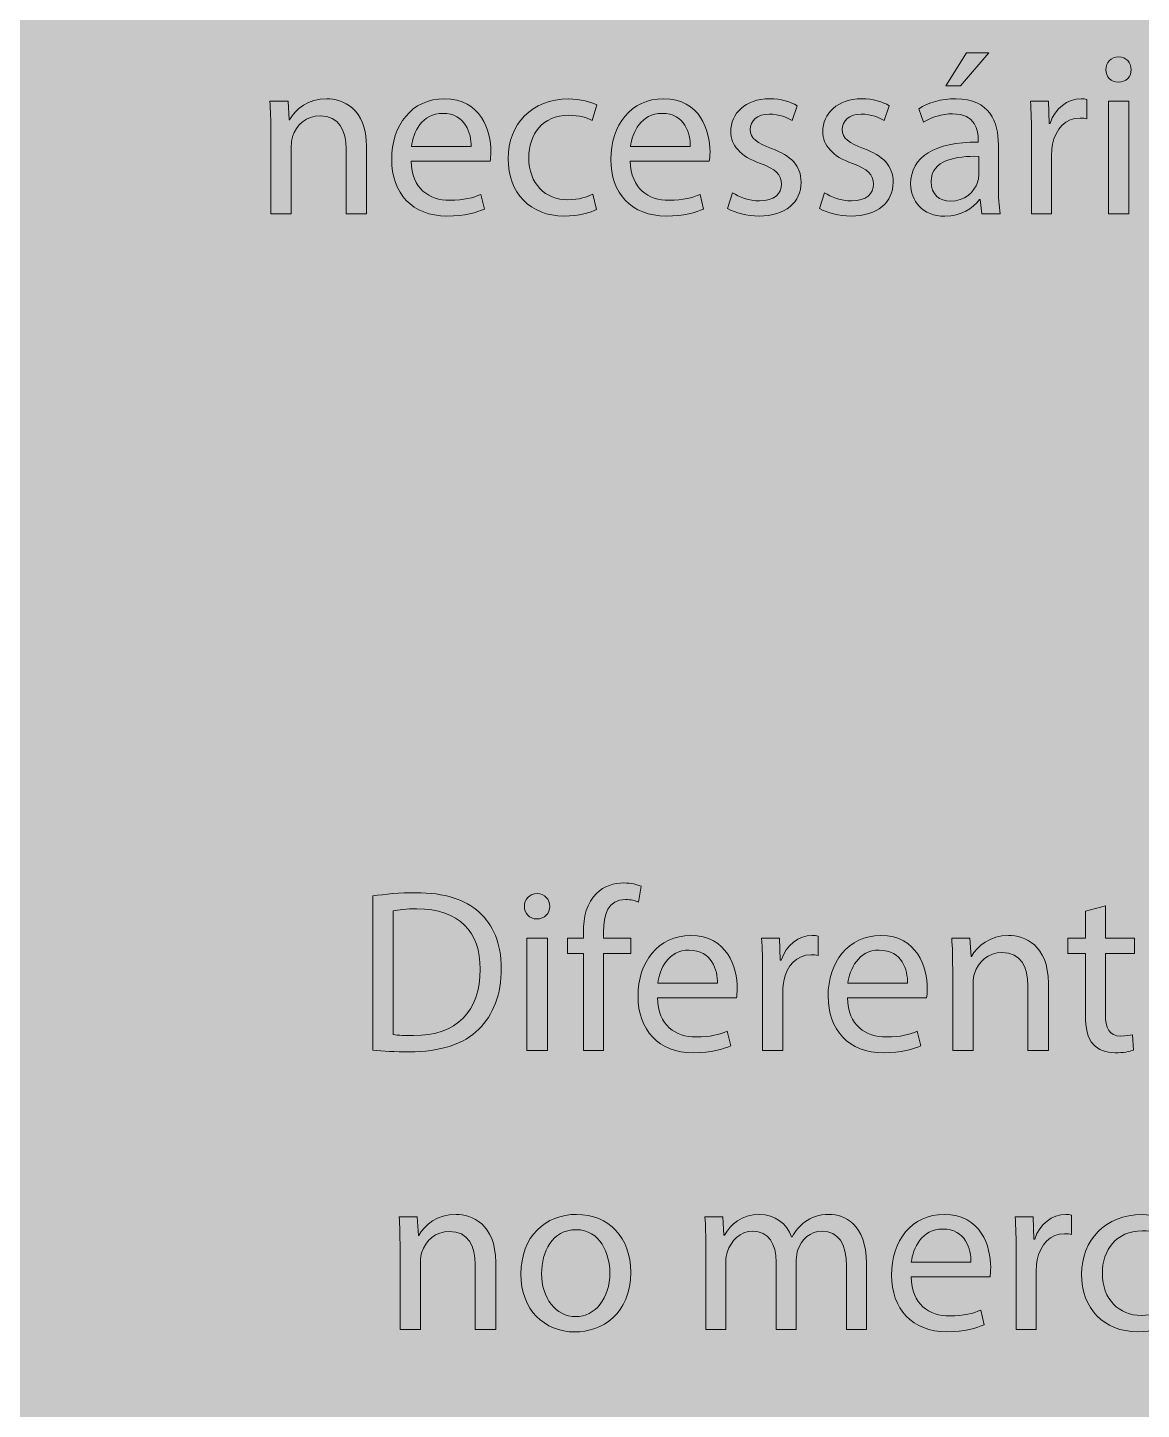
# Model space of a CAD drawing. Header units: inches. Extents: x -507 to 1392, y -754 to 68.
# Drawn here: x 387.6 to 445.2, y -201.2 to -129.8 of the extents above; entities that cross this region are included whole.
import ezdxf

# ---------------------------------------------------------------- set-up
doc = ezdxf.new("R2010")
doc.units = ezdxf.units.IN
doc.header["$MEASUREMENT"] = 0
doc.layers.add('Front', color=7, linetype='Continuous')
picture_1 = doc.add_image_def('image1.png', size_in_pixel=(3301, 2181))

# ---------------------------------------------------------------- blocks, each defined once
blk = doc.blocks.new('block 3')
at = {"layer": 'Front', "true_color": 0x326699}
h = blk.add_hatch(color=165, dxfattribs=at)
h.dxf.hatch_style = 2
h.paths.add_polyline_path([(-211, -462.1), (-211, 61.249), (581, 61.249), (581, -462.1)])
at = {"layer": 'Front'}
image = blk.add_image(picture_1, insert=(-211, -462.191), size_in_units=(792.24, 523.44), dxfattribs=at)
blk = doc.blocks.new('block 47')
at = {"layer": 'Front', "true_color": 0x231f20}
h = blk.add_hatch(color=250, dxfattribs=at)
h.dxf.hatch_style = 2
edge = h.paths.add_edge_path()
edge.add_spline(control_points=[(436.91, -139.445), (436.91, -139.445), (436.826, -138.714), (436.826, -138.714), (436.826, -138.714), (436.79, -138.714), (436.79, -138.714), (436.466, -139.169), (435.842, -139.577), (435.015, -139.577), (433.839, -139.577), (433.24, -138.75), (433.24, -137.91), (433.24, -136.507), (434.487, -135.739), (436.729, -135.751), (436.729, -135.751), (436.729, -135.631), (436.729, -135.631), (436.729, -135.152), (436.598, -134.288), (435.41, -134.288), (434.871, -134.288), (434.307, -134.456), (433.899, -134.72), (433.899, -134.72), (433.659, -134.024), (433.659, -134.024), (434.139, -133.712), (434.835, -133.509), (435.566, -133.509), (437.341, -133.509), (437.773, -134.72), (437.773, -135.883), (437.773, -135.883), (437.773, -138.054), (437.773, -138.054), (437.773, -138.558), (437.797, -139.049), (437.869, -139.445), (437.869, -139.445), (436.91, -139.445), (436.91, -139.445)], knot_values=[0, 0, 0, 0, 1, 1, 1, 2, 2, 2, 3, 3, 3, 4, 4, 4, 5, 5, 5, 6, 6, 6, 7, 7, 7, 8, 8, 8, 9, 9, 9, 10, 10, 10, 11, 11, 11, 12, 12, 12, 13, 13, 13, 14, 14, 14, 14], degree=3, periodic=1)
edge = h.paths.add_edge_path()
edge.add_spline(control_points=[(436.754, -136.483), (435.603, -136.459), (434.295, -136.663), (434.295, -137.79), (434.295, -138.474), (434.751, -138.798), (435.291, -138.798), (436.046, -138.798), (436.526, -138.318), (436.694, -137.826), (436.729, -137.718), (436.754, -137.598), (436.754, -137.49), (436.754, -137.49), (436.754, -136.483), (436.754, -136.483)], knot_values=[0, 0, 0, 0, 1, 1, 1, 2, 2, 2, 3, 3, 3, 4, 4, 4, 5, 5, 5, 5], degree=3, periodic=1)
h.paths.add_polyline_path([(437.281, -131.134), (435.818, -132.849), (435.062, -132.849), (436.118, -131.134)])
h = blk.add_hatch(color=250, dxfattribs=at)
h.dxf.hatch_style = 2
edge = h.paths.add_edge_path()
edge.add_spline(control_points=[(444.626, -132.009), (444.639, -132.369), (444.375, -132.657), (443.955, -132.657), (443.583, -132.657), (443.319, -132.369), (443.319, -132.009), (443.319, -131.638), (443.595, -131.35), (443.979, -131.35), (444.375, -131.35), (444.626, -131.638), (444.626, -132.009)], knot_values=[0, 0, 0, 0, 1, 1, 1, 2, 2, 2, 3, 3, 3, 4, 4, 4, 4], degree=3, periodic=1)
h.paths.add_polyline_path([(443.451, -139.445), (443.451, -133.641), (444.507, -133.641), (444.507, -139.445)])
h = blk.add_hatch(color=250, dxfattribs=at)
h.dxf.hatch_style = 2
edge = h.paths.add_edge_path()
edge.add_spline(control_points=[(400.204, -135.211), (400.204, -134.612), (400.191, -134.12), (400.156, -133.641), (400.156, -133.641), (401.091, -133.641), (401.091, -133.641), (401.091, -133.641), (401.151, -134.6), (401.151, -134.6), (401.151, -134.6), (401.175, -134.6), (401.175, -134.6), (401.463, -134.048), (402.135, -133.509), (403.094, -133.509), (403.897, -133.509), (405.145, -133.988), (405.145, -135.979), (405.145, -135.979), (405.145, -139.445), (405.145, -139.445), (405.145, -139.445), (404.089, -139.445), (404.089, -139.445), (404.089, -139.445), (404.089, -136.099), (404.089, -136.099), (404.089, -135.164), (403.742, -134.384), (402.746, -134.384), (402.051, -134.384), (401.511, -134.876), (401.331, -135.463), (401.283, -135.595), (401.259, -135.775), (401.259, -135.955), (401.259, -135.955), (401.259, -139.445), (401.259, -139.445), (401.259, -139.445), (400.204, -139.445), (400.204, -139.445), (400.204, -139.445), (400.204, -135.211), (400.204, -135.211)], knot_values=[0, 0, 0, 0, 1, 1, 1, 2, 2, 2, 3, 3, 3, 4, 4, 4, 5, 5, 5, 6, 6, 6, 7, 7, 7, 8, 8, 8, 9, 9, 9, 10, 10, 10, 11, 11, 11, 12, 12, 12, 13, 13, 13, 14, 14, 14, 15, 15, 15, 15], degree=3, periodic=1)
h = blk.add_hatch(color=250, dxfattribs=at)
h.dxf.hatch_style = 2
edge = h.paths.add_edge_path()
edge.add_spline(control_points=[(407.452, -136.735), (407.476, -138.162), (408.387, -138.75), (409.442, -138.75), (410.198, -138.75), (410.654, -138.618), (411.049, -138.45), (411.049, -138.45), (411.229, -139.206), (411.229, -139.206), (410.857, -139.374), (410.222, -139.565), (409.298, -139.565), (407.511, -139.565), (406.444, -138.39), (406.444, -136.639), (406.444, -134.888), (407.476, -133.509), (409.167, -133.509), (411.062, -133.509), (411.565, -135.176), (411.565, -136.243), (411.565, -136.459), (411.541, -136.627), (411.529, -136.735), (411.529, -136.735), (407.452, -136.735), (407.452, -136.735)], knot_values=[0, 0, 0, 0, 1, 1, 1, 2, 2, 2, 3, 3, 3, 4, 4, 4, 5, 5, 5, 6, 6, 6, 7, 7, 7, 8, 8, 8, 9, 9, 9, 9], degree=3, periodic=1)
edge = h.paths.add_edge_path()
edge.add_spline(control_points=[(410.546, -135.979), (410.558, -135.308), (410.27, -134.264), (409.083, -134.264), (408.015, -134.264), (407.547, -135.248), (407.463, -135.979), (407.463, -135.979), (410.546, -135.979), (410.546, -135.979)], knot_values=[0, 0, 0, 0, 1, 1, 1, 2, 2, 2, 3, 3, 3, 3], degree=3, periodic=1)
h = blk.add_hatch(color=250, dxfattribs=at)
h.dxf.hatch_style = 2
edge = h.paths.add_edge_path()
edge.add_spline(control_points=[(417.013, -139.229), (416.737, -139.374), (416.126, -139.565), (415.346, -139.565), (413.595, -139.565), (412.456, -138.378), (412.456, -136.603), (412.456, -134.816), (413.679, -133.521), (415.574, -133.521), (416.198, -133.521), (416.75, -133.676), (417.037, -133.82), (417.037, -133.82), (416.797, -134.636), (416.797, -134.636), (416.545, -134.492), (416.15, -134.36), (415.574, -134.36), (414.243, -134.36), (413.523, -135.344), (413.523, -136.555), (413.523, -137.898), (414.387, -138.726), (415.538, -138.726), (416.138, -138.726), (416.534, -138.57), (416.833, -138.438), (416.833, -138.438), (417.013, -139.229), (417.013, -139.229)], knot_values=[0, 0, 0, 0, 1, 1, 1, 2, 2, 2, 3, 3, 3, 4, 4, 4, 5, 5, 5, 6, 6, 6, 7, 7, 7, 8, 8, 8, 9, 9, 9, 10, 10, 10, 10], degree=3, periodic=1)
h = blk.add_hatch(color=250, dxfattribs=at)
h.dxf.hatch_style = 2
edge = h.paths.add_edge_path()
edge.add_spline(control_points=[(418.767, -136.735), (418.791, -138.162), (419.702, -138.75), (420.758, -138.75), (421.513, -138.75), (421.969, -138.618), (422.365, -138.45), (422.365, -138.45), (422.545, -139.206), (422.545, -139.206), (422.173, -139.374), (421.538, -139.565), (420.614, -139.565), (418.827, -139.565), (417.759, -138.39), (417.759, -136.639), (417.759, -134.888), (418.791, -133.509), (420.482, -133.509), (422.377, -133.509), (422.881, -135.176), (422.881, -136.243), (422.881, -136.459), (422.856, -136.627), (422.845, -136.735), (422.845, -136.735), (418.767, -136.735), (418.767, -136.735)], knot_values=[0, 0, 0, 0, 1, 1, 1, 2, 2, 2, 3, 3, 3, 4, 4, 4, 5, 5, 5, 6, 6, 6, 7, 7, 7, 8, 8, 8, 9, 9, 9, 9], degree=3, periodic=1)
edge = h.paths.add_edge_path()
edge.add_spline(control_points=[(421.861, -135.979), (421.873, -135.308), (421.585, -134.264), (420.398, -134.264), (419.331, -134.264), (418.863, -135.248), (418.779, -135.979), (418.779, -135.979), (421.861, -135.979), (421.861, -135.979)], knot_values=[0, 0, 0, 0, 1, 1, 1, 2, 2, 2, 3, 3, 3, 3], degree=3, periodic=1)
h = blk.add_hatch(color=250, dxfattribs=at)
h.dxf.hatch_style = 2
edge = h.paths.add_edge_path()
edge.add_spline(control_points=[(424.047, -138.366), (424.359, -138.57), (424.911, -138.786), (425.439, -138.786), (426.207, -138.786), (426.566, -138.402), (426.566, -137.922), (426.566, -137.418), (426.266, -137.143), (425.487, -136.854), (424.443, -136.483), (423.952, -135.907), (423.952, -135.211), (423.952, -134.276), (424.707, -133.509), (425.955, -133.509), (426.542, -133.509), (427.058, -133.676), (427.382, -133.868), (427.382, -133.868), (427.118, -134.636), (427.118, -134.636), (426.89, -134.492), (426.47, -134.3), (425.931, -134.3), (425.307, -134.3), (424.959, -134.66), (424.959, -135.092), (424.959, -135.571), (425.307, -135.787), (426.062, -136.075), (427.07, -136.459), (427.585, -136.963), (427.585, -137.826), (427.585, -138.846), (426.794, -139.565), (425.415, -139.565), (424.779, -139.565), (424.191, -139.409), (423.784, -139.169), (423.784, -139.169), (424.047, -138.366), (424.047, -138.366)], knot_values=[0, 0, 0, 0, 1, 1, 1, 2, 2, 2, 3, 3, 3, 4, 4, 4, 5, 5, 5, 6, 6, 6, 7, 7, 7, 8, 8, 8, 9, 9, 9, 10, 10, 10, 11, 11, 11, 12, 12, 12, 13, 13, 13, 14, 14, 14, 14], degree=3, periodic=1)
h = blk.add_hatch(color=250, dxfattribs=at)
h.dxf.hatch_style = 2
edge = h.paths.add_edge_path()
edge.add_spline(control_points=[(428.799, -138.366), (429.111, -138.57), (429.663, -138.786), (430.191, -138.786), (430.958, -138.786), (431.318, -138.402), (431.318, -137.922), (431.318, -137.418), (431.018, -137.143), (430.239, -136.854), (429.195, -136.483), (428.704, -135.907), (428.704, -135.211), (428.704, -134.276), (429.459, -133.509), (430.707, -133.509), (431.294, -133.509), (431.81, -133.676), (432.134, -133.868), (432.134, -133.868), (431.87, -134.636), (431.87, -134.636), (431.642, -134.492), (431.222, -134.3), (430.683, -134.3), (430.059, -134.3), (429.711, -134.66), (429.711, -135.092), (429.711, -135.571), (430.059, -135.787), (430.814, -136.075), (431.822, -136.459), (432.337, -136.963), (432.337, -137.826), (432.337, -138.846), (431.546, -139.565), (430.167, -139.565), (429.531, -139.565), (428.943, -139.409), (428.536, -139.169), (428.536, -139.169), (428.799, -138.366), (428.799, -138.366)], knot_values=[0, 0, 0, 0, 1, 1, 1, 2, 2, 2, 3, 3, 3, 4, 4, 4, 5, 5, 5, 6, 6, 6, 7, 7, 7, 8, 8, 8, 9, 9, 9, 10, 10, 10, 11, 11, 11, 12, 12, 12, 13, 13, 13, 14, 14, 14, 14], degree=3, periodic=1)
h = blk.add_hatch(color=250, dxfattribs=at)
h.dxf.hatch_style = 2
edge = h.paths.add_edge_path()
edge.add_spline(control_points=[(439.479, -135.452), (439.479, -134.768), (439.467, -134.18), (439.431, -133.641), (439.431, -133.641), (440.354, -133.641), (440.354, -133.641), (440.354, -133.641), (440.391, -134.78), (440.391, -134.78), (440.391, -134.78), (440.438, -134.78), (440.438, -134.78), (440.702, -134), (441.338, -133.509), (442.045, -133.509), (442.166, -133.509), (442.25, -133.521), (442.346, -133.544), (442.346, -133.544), (442.346, -134.54), (442.346, -134.54), (442.237, -134.516), (442.129, -134.504), (441.986, -134.504), (441.242, -134.504), (440.714, -135.068), (440.57, -135.859), (440.546, -136.003), (440.522, -136.171), (440.522, -136.351), (440.522, -136.351), (440.522, -139.445), (440.522, -139.445), (440.522, -139.445), (439.479, -139.445), (439.479, -139.445), (439.479, -139.445), (439.479, -135.452), (439.479, -135.452)], knot_values=[0, 0, 0, 0, 1, 1, 1, 2, 2, 2, 3, 3, 3, 4, 4, 4, 5, 5, 5, 6, 6, 6, 7, 7, 7, 8, 8, 8, 9, 9, 9, 10, 10, 10, 11, 11, 11, 12, 12, 12, 13, 13, 13, 13], degree=3, periodic=1)
h = blk.add_hatch(color=250, dxfattribs=at)
h.dxf.hatch_style = 2
edge = h.paths.add_edge_path()
edge.add_spline(control_points=[(416.343, -182.646), (416.343, -182.646), (416.343, -177.644), (416.343, -177.644), (416.343, -177.644), (415.528, -177.644), (415.528, -177.644), (415.528, -177.644), (415.528, -176.841), (415.528, -176.841), (415.528, -176.841), (416.343, -176.841), (416.343, -176.841), (416.343, -176.841), (416.343, -176.565), (416.343, -176.565), (416.343, -175.75), (416.523, -175.006), (417.015, -174.538), (417.411, -174.154), (417.938, -173.998), (418.43, -173.998), (418.802, -173.998), (419.126, -174.082), (419.33, -174.166), (419.33, -174.166), (419.186, -174.982), (419.186, -174.982), (419.03, -174.91), (418.814, -174.85), (418.514, -174.85), (417.615, -174.85), (417.387, -175.642), (417.387, -176.529), (417.387, -176.529), (417.387, -176.841), (417.387, -176.841), (417.387, -176.841), (418.79, -176.841), (418.79, -176.841), (418.79, -176.841), (418.79, -177.644), (418.79, -177.644), (418.79, -177.644), (417.387, -177.644), (417.387, -177.644), (417.387, -177.644), (417.387, -182.646), (417.387, -182.646), (417.387, -182.646), (416.343, -182.646), (416.343, -182.646)], knot_values=[0, 0, 0, 0, 1, 1, 1, 2, 2, 2, 3, 3, 3, 4, 4, 4, 5, 5, 5, 6, 6, 6, 7, 7, 7, 8, 8, 8, 9, 9, 9, 10, 10, 10, 11, 11, 11, 12, 12, 12, 13, 13, 13, 14, 14, 14, 15, 15, 15, 16, 16, 16, 17, 17, 17, 17], degree=3, periodic=1)
h = blk.add_hatch(color=250, dxfattribs=at)
h.dxf.hatch_style = 2
edge = h.paths.add_edge_path()
edge.add_spline(control_points=[(405.472, -174.67), (406.107, -174.574), (406.863, -174.502), (407.69, -174.502), (409.189, -174.502), (410.257, -174.85), (410.964, -175.509), (411.684, -176.169), (412.104, -177.104), (412.104, -178.412), (412.104, -179.731), (411.696, -180.811), (410.94, -181.554), (410.185, -182.31), (408.938, -182.717), (407.367, -182.717), (406.623, -182.717), (405.999, -182.682), (405.472, -182.622), (405.472, -182.622), (405.472, -174.67), (405.472, -174.67)], knot_values=[0, 0, 0, 0, 1, 1, 1, 2, 2, 2, 3, 3, 3, 4, 4, 4, 5, 5, 5, 6, 6, 6, 7, 7, 7, 7], degree=3, periodic=1)
edge = h.paths.add_edge_path()
edge.add_spline(control_points=[(406.515, -181.818), (406.779, -181.866), (407.163, -181.878), (407.57, -181.878), (409.801, -181.878), (411.013, -180.631), (411.013, -178.448), (411.024, -176.541), (409.945, -175.33), (407.738, -175.33), (407.199, -175.33), (406.791, -175.377), (406.515, -175.438), (406.515, -175.438), (406.515, -181.818), (406.515, -181.818)], knot_values=[0, 0, 0, 0, 1, 1, 1, 2, 2, 2, 3, 3, 3, 4, 4, 4, 5, 5, 5, 5], degree=3, periodic=1)
h = blk.add_hatch(color=250, dxfattribs=at)
h.dxf.hatch_style = 2
edge = h.paths.add_edge_path()
edge.add_spline(control_points=[(414.603, -175.209), (414.615, -175.569), (414.351, -175.857), (413.931, -175.857), (413.559, -175.857), (413.295, -175.569), (413.295, -175.209), (413.295, -174.838), (413.571, -174.55), (413.955, -174.55), (414.351, -174.55), (414.603, -174.838), (414.603, -175.209)], knot_values=[0, 0, 0, 0, 1, 1, 1, 2, 2, 2, 3, 3, 3, 4, 4, 4, 4], degree=3, periodic=1)
h.paths.add_polyline_path([(413.427, -182.646), (413.427, -176.841), (414.483, -176.841), (414.483, -182.646)])
h = blk.add_hatch(color=250, dxfattribs=at)
h.dxf.hatch_style = 2
edge = h.paths.add_edge_path()
edge.add_spline(control_points=[(443.294, -175.174), (443.294, -175.174), (443.294, -176.841), (443.294, -176.841), (443.294, -176.841), (444.806, -176.841), (444.806, -176.841), (444.806, -176.841), (444.806, -177.644), (444.806, -177.644), (444.806, -177.644), (443.294, -177.644), (443.294, -177.644), (443.294, -177.644), (443.294, -180.774), (443.294, -180.774), (443.294, -181.494), (443.498, -181.902), (444.086, -181.902), (444.362, -181.902), (444.565, -181.866), (444.697, -181.83), (444.697, -181.83), (444.746, -182.622), (444.746, -182.622), (444.542, -182.706), (444.218, -182.766), (443.81, -182.766), (443.318, -182.766), (442.922, -182.609), (442.67, -182.322), (442.371, -182.01), (442.263, -181.494), (442.263, -180.811), (442.263, -180.811), (442.263, -177.644), (442.263, -177.644), (442.263, -177.644), (441.363, -177.644), (441.363, -177.644), (441.363, -177.644), (441.363, -176.841), (441.363, -176.841), (441.363, -176.841), (442.263, -176.841), (442.263, -176.841), (442.263, -176.841), (442.263, -175.449), (442.263, -175.449), (442.263, -175.449), (443.294, -175.174), (443.294, -175.174)], knot_values=[0, 0, 0, 0, 1, 1, 1, 2, 2, 2, 3, 3, 3, 4, 4, 4, 5, 5, 5, 6, 6, 6, 7, 7, 7, 8, 8, 8, 9, 9, 9, 10, 10, 10, 11, 11, 11, 12, 12, 12, 13, 13, 13, 14, 14, 14, 15, 15, 15, 16, 16, 16, 17, 17, 17, 17], degree=3, periodic=1)
h = blk.add_hatch(color=250, dxfattribs=at)
h.dxf.hatch_style = 2
edge = h.paths.add_edge_path()
edge.add_spline(control_points=[(420.171, -179.935), (420.195, -181.362), (421.106, -181.95), (422.162, -181.95), (422.917, -181.95), (423.374, -181.818), (423.769, -181.65), (423.769, -181.65), (423.949, -182.406), (423.949, -182.406), (423.577, -182.574), (422.942, -182.766), (422.018, -182.766), (420.231, -182.766), (419.164, -181.59), (419.164, -179.839), (419.164, -178.088), (420.195, -176.709), (421.886, -176.709), (423.781, -176.709), (424.285, -178.376), (424.285, -179.443), (424.285, -179.659), (424.261, -179.827), (424.249, -179.935), (424.249, -179.935), (420.171, -179.935), (420.171, -179.935)], knot_values=[0, 0, 0, 0, 1, 1, 1, 2, 2, 2, 3, 3, 3, 4, 4, 4, 5, 5, 5, 6, 6, 6, 7, 7, 7, 8, 8, 8, 9, 9, 9, 9], degree=3, periodic=1)
edge = h.paths.add_edge_path()
edge.add_spline(control_points=[(423.266, -179.179), (423.277, -178.508), (422.99, -177.464), (421.802, -177.464), (420.735, -177.464), (420.267, -178.448), (420.183, -179.179), (420.183, -179.179), (423.266, -179.179), (423.266, -179.179)], knot_values=[0, 0, 0, 0, 1, 1, 1, 2, 2, 2, 3, 3, 3, 3], degree=3, periodic=1)
h = blk.add_hatch(color=250, dxfattribs=at)
h.dxf.hatch_style = 2
edge = h.paths.add_edge_path()
edge.add_spline(control_points=[(425.595, -178.652), (425.595, -177.968), (425.583, -177.38), (425.547, -176.841), (425.547, -176.841), (426.471, -176.841), (426.471, -176.841), (426.471, -176.841), (426.507, -177.98), (426.507, -177.98), (426.507, -177.98), (426.555, -177.98), (426.555, -177.98), (426.818, -177.201), (427.454, -176.709), (428.162, -176.709), (428.282, -176.709), (428.366, -176.721), (428.462, -176.745), (428.462, -176.745), (428.462, -177.74), (428.462, -177.74), (428.354, -177.716), (428.246, -177.704), (428.102, -177.704), (427.358, -177.704), (426.831, -178.268), (426.687, -179.06), (426.663, -179.204), (426.639, -179.371), (426.639, -179.551), (426.639, -179.551), (426.639, -182.646), (426.639, -182.646), (426.639, -182.646), (425.595, -182.646), (425.595, -182.646), (425.595, -182.646), (425.595, -178.652), (425.595, -178.652)], knot_values=[0, 0, 0, 0, 1, 1, 1, 2, 2, 2, 3, 3, 3, 4, 4, 4, 5, 5, 5, 6, 6, 6, 7, 7, 7, 8, 8, 8, 9, 9, 9, 10, 10, 10, 11, 11, 11, 12, 12, 12, 13, 13, 13, 13], degree=3, periodic=1)
h = blk.add_hatch(color=250, dxfattribs=at)
h.dxf.hatch_style = 2
edge = h.paths.add_edge_path()
edge.add_spline(control_points=[(429.987, -179.935), (430.011, -181.362), (430.923, -181.95), (431.978, -181.95), (432.733, -181.95), (433.189, -181.818), (433.585, -181.65), (433.585, -181.65), (433.765, -182.406), (433.765, -182.406), (433.393, -182.574), (432.758, -182.766), (431.834, -182.766), (430.047, -182.766), (428.979, -181.59), (428.979, -179.839), (428.979, -178.088), (430.011, -176.709), (431.702, -176.709), (433.597, -176.709), (434.101, -178.376), (434.101, -179.443), (434.101, -179.659), (434.077, -179.827), (434.065, -179.935), (434.065, -179.935), (429.987, -179.935), (429.987, -179.935)], knot_values=[0, 0, 0, 0, 1, 1, 1, 2, 2, 2, 3, 3, 3, 4, 4, 4, 5, 5, 5, 6, 6, 6, 7, 7, 7, 8, 8, 8, 9, 9, 9, 9], degree=3, periodic=1)
edge = h.paths.add_edge_path()
edge.add_spline(control_points=[(433.082, -179.179), (433.093, -178.508), (432.806, -177.464), (431.618, -177.464), (430.551, -177.464), (430.083, -178.448), (429.999, -179.179), (429.999, -179.179), (433.082, -179.179), (433.082, -179.179)], knot_values=[0, 0, 0, 0, 1, 1, 1, 2, 2, 2, 3, 3, 3, 3], degree=3, periodic=1)
h = blk.add_hatch(color=250, dxfattribs=at)
h.dxf.hatch_style = 2
edge = h.paths.add_edge_path()
edge.add_spline(control_points=[(435.411, -178.412), (435.411, -177.812), (435.399, -177.32), (435.363, -176.841), (435.363, -176.841), (436.299, -176.841), (436.299, -176.841), (436.299, -176.841), (436.358, -177.8), (436.358, -177.8), (436.358, -177.8), (436.383, -177.8), (436.383, -177.8), (436.67, -177.249), (437.342, -176.709), (438.302, -176.709), (439.105, -176.709), (440.353, -177.188), (440.353, -179.179), (440.353, -179.179), (440.353, -182.646), (440.353, -182.646), (440.353, -182.646), (439.297, -182.646), (439.297, -182.646), (439.297, -182.646), (439.297, -179.299), (439.297, -179.299), (439.297, -178.364), (438.949, -177.584), (437.954, -177.584), (437.258, -177.584), (436.718, -178.076), (436.539, -178.664), (436.491, -178.795), (436.467, -178.976), (436.467, -179.155), (436.467, -179.155), (436.467, -182.646), (436.467, -182.646), (436.467, -182.646), (435.411, -182.646), (435.411, -182.646), (435.411, -182.646), (435.411, -178.412), (435.411, -178.412)], knot_values=[0, 0, 0, 0, 1, 1, 1, 2, 2, 2, 3, 3, 3, 4, 4, 4, 5, 5, 5, 6, 6, 6, 7, 7, 7, 8, 8, 8, 9, 9, 9, 10, 10, 10, 11, 11, 11, 12, 12, 12, 13, 13, 13, 14, 14, 14, 15, 15, 15, 15], degree=3, periodic=1)
h = blk.add_hatch(color=250, dxfattribs=at)
h.dxf.hatch_style = 2
edge = h.paths.add_edge_path()
edge.add_spline(control_points=[(406.875, -192.812), (406.875, -192.212), (406.863, -191.72), (406.828, -191.241), (406.828, -191.241), (407.763, -191.241), (407.763, -191.241), (407.763, -191.241), (407.823, -192.2), (407.823, -192.2), (407.823, -192.2), (407.847, -192.2), (407.847, -192.2), (408.135, -191.648), (408.807, -191.109), (409.766, -191.109), (410.569, -191.109), (411.817, -191.588), (411.817, -193.579), (411.817, -193.579), (411.817, -197.045), (411.817, -197.045), (411.817, -197.045), (410.761, -197.045), (410.761, -197.045), (410.761, -197.045), (410.761, -193.699), (410.761, -193.699), (410.761, -192.764), (410.414, -191.984), (409.418, -191.984), (408.723, -191.984), (408.183, -192.476), (408.003, -193.063), (407.955, -193.195), (407.931, -193.375), (407.931, -193.555), (407.931, -193.555), (407.931, -197.045), (407.931, -197.045), (407.931, -197.045), (406.875, -197.045), (406.875, -197.045), (406.875, -197.045), (406.875, -192.812), (406.875, -192.812)], knot_values=[0, 0, 0, 0, 1, 1, 1, 2, 2, 2, 3, 3, 3, 4, 4, 4, 5, 5, 5, 6, 6, 6, 7, 7, 7, 8, 8, 8, 9, 9, 9, 10, 10, 10, 11, 11, 11, 12, 12, 12, 13, 13, 13, 14, 14, 14, 15, 15, 15, 15], degree=3, periodic=1)
h = blk.add_hatch(color=250, dxfattribs=at)
h.dxf.hatch_style = 2
edge = h.paths.add_edge_path()
edge.add_spline(control_points=[(418.789, -194.095), (418.789, -196.242), (417.302, -197.177), (415.898, -197.177), (414.327, -197.177), (413.116, -196.026), (413.116, -194.191), (413.116, -192.248), (414.387, -191.109), (415.994, -191.109), (417.662, -191.109), (418.789, -192.32), (418.789, -194.095)], knot_values=[0, 0, 0, 0, 1, 1, 1, 2, 2, 2, 3, 3, 3, 4, 4, 4, 4], degree=3, periodic=1)
edge = h.paths.add_edge_path()
edge.add_spline(control_points=[(414.183, -194.155), (414.183, -195.426), (414.915, -196.386), (415.946, -196.386), (416.954, -196.386), (417.709, -195.438), (417.709, -194.131), (417.709, -193.147), (417.218, -191.9), (415.97, -191.9), (414.723, -191.9), (414.183, -193.052), (414.183, -194.155)], knot_values=[0, 0, 0, 0, 1, 1, 1, 2, 2, 2, 3, 3, 3, 4, 4, 4, 4], degree=3, periodic=1)
h = blk.add_hatch(color=250, dxfattribs=at)
h.dxf.hatch_style = 2
edge = h.paths.add_edge_path()
edge.add_spline(control_points=[(422.667, -192.812), (422.667, -192.212), (422.655, -191.72), (422.62, -191.241), (422.62, -191.241), (423.543, -191.241), (423.543, -191.241), (423.543, -191.241), (423.591, -192.176), (423.591, -192.176), (423.591, -192.176), (423.627, -192.176), (423.627, -192.176), (423.951, -191.625), (424.491, -191.109), (425.45, -191.109), (426.242, -191.109), (426.841, -191.588), (427.093, -192.272), (427.093, -192.272), (427.117, -192.272), (427.117, -192.272), (427.297, -191.948), (427.525, -191.696), (427.765, -191.517), (428.112, -191.252), (428.496, -191.109), (429.048, -191.109), (429.815, -191.109), (430.955, -191.612), (430.955, -193.627), (430.955, -193.627), (430.955, -197.045), (430.955, -197.045), (430.955, -197.045), (429.923, -197.045), (429.923, -197.045), (429.923, -197.045), (429.923, -193.759), (429.923, -193.759), (429.923, -192.644), (429.516, -191.972), (428.664, -191.972), (428.064, -191.972), (427.597, -192.416), (427.417, -192.932), (427.369, -193.076), (427.333, -193.268), (427.333, -193.459), (427.333, -193.459), (427.333, -197.045), (427.333, -197.045), (427.333, -197.045), (426.302, -197.045), (426.302, -197.045), (426.302, -197.045), (426.302, -193.567), (426.302, -193.567), (426.302, -192.644), (425.894, -191.972), (425.09, -191.972), (424.431, -191.972), (423.951, -192.5), (423.783, -193.028), (423.723, -193.184), (423.699, -193.363), (423.699, -193.543), (423.699, -193.543), (423.699, -197.045), (423.699, -197.045), (423.699, -197.045), (422.667, -197.045), (422.667, -197.045), (422.667, -197.045), (422.667, -192.812), (422.667, -192.812)], knot_values=[0, 0, 0, 0, 1, 1, 1, 2, 2, 2, 3, 3, 3, 4, 4, 4, 5, 5, 5, 6, 6, 6, 7, 7, 7, 8, 8, 8, 9, 9, 9, 10, 10, 10, 11, 11, 11, 12, 12, 12, 13, 13, 13, 14, 14, 14, 15, 15, 15, 16, 16, 16, 17, 17, 17, 18, 18, 18, 19, 19, 19, 20, 20, 20, 21, 21, 21, 22, 22, 22, 23, 23, 23, 24, 24, 24, 25, 25, 25, 25], degree=3, periodic=1)
h = blk.add_hatch(color=250, dxfattribs=at)
h.dxf.hatch_style = 2
edge = h.paths.add_edge_path()
edge.add_spline(control_points=[(433.263, -194.335), (433.287, -195.762), (434.198, -196.35), (435.254, -196.35), (436.009, -196.35), (436.465, -196.218), (436.861, -196.05), (436.861, -196.05), (437.041, -196.806), (437.041, -196.806), (436.669, -196.974), (436.034, -197.166), (435.11, -197.166), (433.323, -197.166), (432.255, -195.99), (432.255, -194.239), (432.255, -192.488), (433.287, -191.109), (434.978, -191.109), (436.873, -191.109), (437.377, -192.776), (437.377, -193.843), (437.377, -194.059), (437.353, -194.227), (437.341, -194.335), (437.341, -194.335), (433.263, -194.335), (433.263, -194.335)], knot_values=[0, 0, 0, 0, 1, 1, 1, 2, 2, 2, 3, 3, 3, 4, 4, 4, 5, 5, 5, 6, 6, 6, 7, 7, 7, 8, 8, 8, 9, 9, 9, 9], degree=3, periodic=1)
edge = h.paths.add_edge_path()
edge.add_spline(control_points=[(436.357, -193.579), (436.369, -192.908), (436.082, -191.864), (434.894, -191.864), (433.827, -191.864), (433.359, -192.848), (433.275, -193.579), (433.275, -193.579), (436.357, -193.579), (436.357, -193.579)], knot_values=[0, 0, 0, 0, 1, 1, 1, 2, 2, 2, 3, 3, 3, 3], degree=3, periodic=1)
h = blk.add_hatch(color=250, dxfattribs=at)
h.dxf.hatch_style = 2
edge = h.paths.add_edge_path()
edge.add_spline(control_points=[(438.687, -193.052), (438.687, -192.368), (438.675, -191.78), (438.639, -191.241), (438.639, -191.241), (439.562, -191.241), (439.562, -191.241), (439.562, -191.241), (439.599, -192.38), (439.599, -192.38), (439.599, -192.38), (439.646, -192.38), (439.646, -192.38), (439.91, -191.601), (440.546, -191.109), (441.253, -191.109), (441.374, -191.109), (441.458, -191.121), (441.554, -191.145), (441.554, -191.145), (441.554, -192.14), (441.554, -192.14), (441.445, -192.116), (441.337, -192.104), (441.194, -192.104), (440.45, -192.104), (439.922, -192.668), (439.778, -193.459), (439.754, -193.604), (439.73, -193.771), (439.73, -193.951), (439.73, -193.951), (439.73, -197.045), (439.73, -197.045), (439.73, -197.045), (438.687, -197.045), (438.687, -197.045), (438.687, -197.045), (438.687, -193.052), (438.687, -193.052)], knot_values=[0, 0, 0, 0, 1, 1, 1, 2, 2, 2, 3, 3, 3, 4, 4, 4, 5, 5, 5, 6, 6, 6, 7, 7, 7, 8, 8, 8, 9, 9, 9, 10, 10, 10, 11, 11, 11, 12, 12, 12, 13, 13, 13, 13], degree=3, periodic=1)
h = blk.add_hatch(color=250, dxfattribs=at)
h.dxf.hatch_style = 2
edge = h.paths.add_edge_path()
edge.add_spline(control_points=[(446.629, -196.83), (446.353, -196.974), (445.741, -197.166), (444.962, -197.166), (443.211, -197.166), (442.071, -195.978), (442.071, -194.203), (442.071, -192.416), (443.295, -191.121), (445.19, -191.121), (445.813, -191.121), (446.365, -191.276), (446.653, -191.42), (446.653, -191.42), (446.413, -192.236), (446.413, -192.236), (446.161, -192.092), (445.766, -191.96), (445.19, -191.96), (443.858, -191.96), (443.139, -192.944), (443.139, -194.155), (443.139, -195.498), (444.002, -196.326), (445.154, -196.326), (445.753, -196.326), (446.149, -196.17), (446.449, -196.038), (446.449, -196.038), (446.629, -196.83), (446.629, -196.83)], knot_values=[0, 0, 0, 0, 1, 1, 1, 2, 2, 2, 3, 3, 3, 4, 4, 4, 5, 5, 5, 6, 6, 6, 7, 7, 7, 8, 8, 8, 9, 9, 9, 10, 10, 10, 10], degree=3, periodic=1)
at = {"layer": 'Front', "lineweight": 0}
for points in [[(437.281, -131.134), (435.818, -132.849), (435.062, -132.849), (436.118, -131.134), (437.281, -131.134)], [(443.451, -139.445), (443.451, -133.641), (444.507, -133.641), (444.507, -139.445), (443.451, -139.445)], [(413.427, -182.646), (413.427, -176.841), (414.483, -176.841), (414.483, -182.646), (413.427, -182.646)]]:
    blk.add_lwpolyline(points, dxfattribs=at)
for points, knots in [([(444.626, -132.009), (444.639, -132.369), (444.375, -132.657), (443.955, -132.657), (443.583, -132.657), (443.319, -132.369), (443.319, -132.009), (443.319, -131.638), (443.595, -131.35), (443.979, -131.35), (444.375, -131.35), (444.626, -131.638), (444.626, -132.009)], [0, 0, 0, 0, 1, 1, 1, 2, 2, 2, 3, 3, 3, 4, 4, 4, 4]), ([(400.204, -135.211), (400.204, -134.612), (400.191, -134.12), (400.156, -133.641), (400.156, -133.641), (401.091, -133.641), (401.091, -133.641), (401.091, -133.641), (401.151, -134.6), (401.151, -134.6), (401.151, -134.6), (401.175, -134.6), (401.175, -134.6), (401.463, -134.048), (402.135, -133.509), (403.094, -133.509), (403.897, -133.509), (405.145, -133.988), (405.145, -135.979), (405.145, -135.979), (405.145, -139.445), (405.145, -139.445), (405.145, -139.445), (404.089, -139.445), (404.089, -139.445), (404.089, -139.445), (404.089, -136.099), (404.089, -136.099), (404.089, -135.164), (403.742, -134.384), (402.746, -134.384), (402.051, -134.384), (401.511, -134.876), (401.331, -135.463), (401.283, -135.595), (401.259, -135.775), (401.259, -135.955), (401.259, -135.955), (401.259, -139.445), (401.259, -139.445), (401.259, -139.445), (400.204, -139.445), (400.204, -139.445), (400.204, -139.445), (400.204, -135.211), (400.204, -135.211)], [0, 0, 0, 0, 1, 1, 1, 2, 2, 2, 3, 3, 3, 4, 4, 4, 5, 5, 5, 6, 6, 6, 7, 7, 7, 8, 8, 8, 9, 9, 9, 10, 10, 10, 11, 11, 11, 12, 12, 12, 13, 13, 13, 14, 14, 14, 15, 15, 15, 15]), ([(407.452, -136.735), (407.476, -138.162), (408.387, -138.75), (409.442, -138.75), (410.198, -138.75), (410.654, -138.618), (411.049, -138.45), (411.049, -138.45), (411.229, -139.206), (411.229, -139.206), (410.857, -139.374), (410.222, -139.565), (409.298, -139.565), (407.511, -139.565), (406.444, -138.39), (406.444, -136.639), (406.444, -134.888), (407.476, -133.509), (409.167, -133.509), (411.062, -133.509), (411.565, -135.176), (411.565, -136.243), (411.565, -136.459), (411.541, -136.627), (411.529, -136.735), (411.529, -136.735), (407.452, -136.735), (407.452, -136.735)], [0, 0, 0, 0, 1, 1, 1, 2, 2, 2, 3, 3, 3, 4, 4, 4, 5, 5, 5, 6, 6, 6, 7, 7, 7, 8, 8, 8, 9, 9, 9, 9]), ([(417.013, -139.229), (416.737, -139.374), (416.126, -139.565), (415.346, -139.565), (413.595, -139.565), (412.456, -138.378), (412.456, -136.603), (412.456, -134.816), (413.679, -133.521), (415.574, -133.521), (416.198, -133.521), (416.75, -133.676), (417.037, -133.82), (417.037, -133.82), (416.797, -134.636), (416.797, -134.636), (416.545, -134.492), (416.15, -134.36), (415.574, -134.36), (414.243, -134.36), (413.523, -135.344), (413.523, -136.555), (413.523, -137.898), (414.387, -138.726), (415.538, -138.726), (416.138, -138.726), (416.534, -138.57), (416.833, -138.438), (416.833, -138.438), (417.013, -139.229), (417.013, -139.229)], [0, 0, 0, 0, 1, 1, 1, 2, 2, 2, 3, 3, 3, 4, 4, 4, 5, 5, 5, 6, 6, 6, 7, 7, 7, 8, 8, 8, 9, 9, 9, 10, 10, 10, 10]), ([(418.767, -136.735), (418.791, -138.162), (419.702, -138.75), (420.758, -138.75), (421.513, -138.75), (421.969, -138.618), (422.365, -138.45), (422.365, -138.45), (422.545, -139.206), (422.545, -139.206), (422.173, -139.374), (421.538, -139.565), (420.614, -139.565), (418.827, -139.565), (417.759, -138.39), (417.759, -136.639), (417.759, -134.888), (418.791, -133.509), (420.482, -133.509), (422.377, -133.509), (422.881, -135.176), (422.881, -136.243), (422.881, -136.459), (422.856, -136.627), (422.845, -136.735), (422.845, -136.735), (418.767, -136.735), (418.767, -136.735)], [0, 0, 0, 0, 1, 1, 1, 2, 2, 2, 3, 3, 3, 4, 4, 4, 5, 5, 5, 6, 6, 6, 7, 7, 7, 8, 8, 8, 9, 9, 9, 9]), ([(424.047, -138.366), (424.359, -138.57), (424.911, -138.786), (425.439, -138.786), (426.207, -138.786), (426.566, -138.402), (426.566, -137.922), (426.566, -137.418), (426.266, -137.143), (425.487, -136.854), (424.443, -136.483), (423.952, -135.907), (423.952, -135.211), (423.952, -134.276), (424.707, -133.509), (425.955, -133.509), (426.542, -133.509), (427.058, -133.676), (427.382, -133.868), (427.382, -133.868), (427.118, -134.636), (427.118, -134.636), (426.89, -134.492), (426.47, -134.3), (425.931, -134.3), (425.307, -134.3), (424.959, -134.66), (424.959, -135.092), (424.959, -135.571), (425.307, -135.787), (426.062, -136.075), (427.07, -136.459), (427.585, -136.963), (427.585, -137.826), (427.585, -138.846), (426.794, -139.565), (425.415, -139.565), (424.779, -139.565), (424.191, -139.409), (423.784, -139.169), (423.784, -139.169), (424.047, -138.366), (424.047, -138.366)], [0, 0, 0, 0, 1, 1, 1, 2, 2, 2, 3, 3, 3, 4, 4, 4, 5, 5, 5, 6, 6, 6, 7, 7, 7, 8, 8, 8, 9, 9, 9, 10, 10, 10, 11, 11, 11, 12, 12, 12, 13, 13, 13, 14, 14, 14, 14]), ([(428.799, -138.366), (429.111, -138.57), (429.663, -138.786), (430.191, -138.786), (430.958, -138.786), (431.318, -138.402), (431.318, -137.922), (431.318, -137.418), (431.018, -137.143), (430.239, -136.854), (429.195, -136.483), (428.704, -135.907), (428.704, -135.211), (428.704, -134.276), (429.459, -133.509), (430.707, -133.509), (431.294, -133.509), (431.81, -133.676), (432.134, -133.868), (432.134, -133.868), (431.87, -134.636), (431.87, -134.636), (431.642, -134.492), (431.222, -134.3), (430.683, -134.3), (430.059, -134.3), (429.711, -134.66), (429.711, -135.092), (429.711, -135.571), (430.059, -135.787), (430.814, -136.075), (431.822, -136.459), (432.337, -136.963), (432.337, -137.826), (432.337, -138.846), (431.546, -139.565), (430.167, -139.565), (429.531, -139.565), (428.943, -139.409), (428.536, -139.169), (428.536, -139.169), (428.799, -138.366), (428.799, -138.366)], [0, 0, 0, 0, 1, 1, 1, 2, 2, 2, 3, 3, 3, 4, 4, 4, 5, 5, 5, 6, 6, 6, 7, 7, 7, 8, 8, 8, 9, 9, 9, 10, 10, 10, 11, 11, 11, 12, 12, 12, 13, 13, 13, 14, 14, 14, 14]), ([(436.91, -139.445), (436.91, -139.445), (436.826, -138.714), (436.826, -138.714), (436.826, -138.714), (436.79, -138.714), (436.79, -138.714), (436.466, -139.169), (435.842, -139.577), (435.015, -139.577), (433.839, -139.577), (433.24, -138.75), (433.24, -137.91), (433.24, -136.507), (434.487, -135.739), (436.729, -135.751), (436.729, -135.751), (436.729, -135.631), (436.729, -135.631), (436.729, -135.152), (436.598, -134.288), (435.41, -134.288), (434.871, -134.288), (434.307, -134.456), (433.899, -134.72), (433.899, -134.72), (433.659, -134.024), (433.659, -134.024), (434.139, -133.712), (434.835, -133.509), (435.566, -133.509), (437.341, -133.509), (437.773, -134.72), (437.773, -135.883), (437.773, -135.883), (437.773, -138.054), (437.773, -138.054), (437.773, -138.558), (437.797, -139.049), (437.869, -139.445), (437.869, -139.445), (436.91, -139.445), (436.91, -139.445)], [0, 0, 0, 0, 1, 1, 1, 2, 2, 2, 3, 3, 3, 4, 4, 4, 5, 5, 5, 6, 6, 6, 7, 7, 7, 8, 8, 8, 9, 9, 9, 10, 10, 10, 11, 11, 11, 12, 12, 12, 13, 13, 13, 14, 14, 14, 14]), ([(439.479, -135.452), (439.479, -134.768), (439.467, -134.18), (439.431, -133.641), (439.431, -133.641), (440.354, -133.641), (440.354, -133.641), (440.354, -133.641), (440.391, -134.78), (440.391, -134.78), (440.391, -134.78), (440.438, -134.78), (440.438, -134.78), (440.702, -134), (441.338, -133.509), (442.045, -133.509), (442.166, -133.509), (442.25, -133.521), (442.346, -133.544), (442.346, -133.544), (442.346, -134.54), (442.346, -134.54), (442.237, -134.516), (442.129, -134.504), (441.986, -134.504), (441.242, -134.504), (440.714, -135.068), (440.57, -135.859), (440.546, -136.003), (440.522, -136.171), (440.522, -136.351), (440.522, -136.351), (440.522, -139.445), (440.522, -139.445), (440.522, -139.445), (439.479, -139.445), (439.479, -139.445), (439.479, -139.445), (439.479, -135.452), (439.479, -135.452)], [0, 0, 0, 0, 1, 1, 1, 2, 2, 2, 3, 3, 3, 4, 4, 4, 5, 5, 5, 6, 6, 6, 7, 7, 7, 8, 8, 8, 9, 9, 9, 10, 10, 10, 11, 11, 11, 12, 12, 12, 13, 13, 13, 13]), ([(410.546, -135.979), (410.558, -135.308), (410.27, -134.264), (409.083, -134.264), (408.015, -134.264), (407.547, -135.248), (407.463, -135.979), (407.463, -135.979), (410.546, -135.979), (410.546, -135.979)], [0, 0, 0, 0, 1, 1, 1, 2, 2, 2, 3, 3, 3, 3]), ([(421.861, -135.979), (421.873, -135.308), (421.585, -134.264), (420.398, -134.264), (419.331, -134.264), (418.863, -135.248), (418.779, -135.979), (418.779, -135.979), (421.861, -135.979), (421.861, -135.979)], [0, 0, 0, 0, 1, 1, 1, 2, 2, 2, 3, 3, 3, 3]), ([(436.754, -136.483), (435.603, -136.459), (434.295, -136.663), (434.295, -137.79), (434.295, -138.474), (434.751, -138.798), (435.291, -138.798), (436.046, -138.798), (436.526, -138.318), (436.694, -137.826), (436.729, -137.718), (436.754, -137.598), (436.754, -137.49), (436.754, -137.49), (436.754, -136.483), (436.754, -136.483)], [0, 0, 0, 0, 1, 1, 1, 2, 2, 2, 3, 3, 3, 4, 4, 4, 5, 5, 5, 5]), ([(416.343, -182.646), (416.343, -182.646), (416.343, -177.644), (416.343, -177.644), (416.343, -177.644), (415.528, -177.644), (415.528, -177.644), (415.528, -177.644), (415.528, -176.841), (415.528, -176.841), (415.528, -176.841), (416.343, -176.841), (416.343, -176.841), (416.343, -176.841), (416.343, -176.565), (416.343, -176.565), (416.343, -175.75), (416.523, -175.006), (417.015, -174.538), (417.411, -174.154), (417.938, -173.998), (418.43, -173.998), (418.802, -173.998), (419.126, -174.082), (419.33, -174.166), (419.33, -174.166), (419.186, -174.982), (419.186, -174.982), (419.03, -174.91), (418.814, -174.85), (418.514, -174.85), (417.615, -174.85), (417.387, -175.642), (417.387, -176.529), (417.387, -176.529), (417.387, -176.841), (417.387, -176.841), (417.387, -176.841), (418.79, -176.841), (418.79, -176.841), (418.79, -176.841), (418.79, -177.644), (418.79, -177.644), (418.79, -177.644), (417.387, -177.644), (417.387, -177.644), (417.387, -177.644), (417.387, -182.646), (417.387, -182.646), (417.387, -182.646), (416.343, -182.646), (416.343, -182.646)], [0, 0, 0, 0, 1, 1, 1, 2, 2, 2, 3, 3, 3, 4, 4, 4, 5, 5, 5, 6, 6, 6, 7, 7, 7, 8, 8, 8, 9, 9, 9, 10, 10, 10, 11, 11, 11, 12, 12, 12, 13, 13, 13, 14, 14, 14, 15, 15, 15, 16, 16, 16, 17, 17, 17, 17]), ([(405.472, -174.67), (406.107, -174.574), (406.863, -174.502), (407.69, -174.502), (409.189, -174.502), (410.257, -174.85), (410.964, -175.509), (411.684, -176.169), (412.104, -177.104), (412.104, -178.412), (412.104, -179.731), (411.696, -180.811), (410.94, -181.554), (410.185, -182.31), (408.938, -182.717), (407.367, -182.717), (406.623, -182.717), (405.999, -182.682), (405.472, -182.622), (405.472, -182.622), (405.472, -174.67), (405.472, -174.67)], [0, 0, 0, 0, 1, 1, 1, 2, 2, 2, 3, 3, 3, 4, 4, 4, 5, 5, 5, 6, 6, 6, 7, 7, 7, 7]), ([(414.603, -175.209), (414.615, -175.569), (414.351, -175.857), (413.931, -175.857), (413.559, -175.857), (413.295, -175.569), (413.295, -175.209), (413.295, -174.838), (413.571, -174.55), (413.955, -174.55), (414.351, -174.55), (414.603, -174.838), (414.603, -175.209)], [0, 0, 0, 0, 1, 1, 1, 2, 2, 2, 3, 3, 3, 4, 4, 4, 4]), ([(406.515, -181.818), (406.779, -181.866), (407.163, -181.878), (407.57, -181.878), (409.801, -181.878), (411.013, -180.631), (411.013, -178.448), (411.024, -176.541), (409.945, -175.33), (407.738, -175.33), (407.199, -175.33), (406.791, -175.377), (406.515, -175.438), (406.515, -175.438), (406.515, -181.818), (406.515, -181.818)], [0, 0, 0, 0, 1, 1, 1, 2, 2, 2, 3, 3, 3, 4, 4, 4, 5, 5, 5, 5]), ([(443.294, -175.174), (443.294, -175.174), (443.294, -176.841), (443.294, -176.841), (443.294, -176.841), (444.806, -176.841), (444.806, -176.841), (444.806, -176.841), (444.806, -177.644), (444.806, -177.644), (444.806, -177.644), (443.294, -177.644), (443.294, -177.644), (443.294, -177.644), (443.294, -180.774), (443.294, -180.774), (443.294, -181.494), (443.498, -181.902), (444.086, -181.902), (444.362, -181.902), (444.565, -181.866), (444.697, -181.83), (444.697, -181.83), (444.746, -182.622), (444.746, -182.622), (444.542, -182.706), (444.218, -182.766), (443.81, -182.766), (443.318, -182.766), (442.922, -182.609), (442.67, -182.322), (442.371, -182.01), (442.263, -181.494), (442.263, -180.811), (442.263, -180.811), (442.263, -177.644), (442.263, -177.644), (442.263, -177.644), (441.363, -177.644), (441.363, -177.644), (441.363, -177.644), (441.363, -176.841), (441.363, -176.841), (441.363, -176.841), (442.263, -176.841), (442.263, -176.841), (442.263, -176.841), (442.263, -175.449), (442.263, -175.449), (442.263, -175.449), (443.294, -175.174), (443.294, -175.174)], [0, 0, 0, 0, 1, 1, 1, 2, 2, 2, 3, 3, 3, 4, 4, 4, 5, 5, 5, 6, 6, 6, 7, 7, 7, 8, 8, 8, 9, 9, 9, 10, 10, 10, 11, 11, 11, 12, 12, 12, 13, 13, 13, 14, 14, 14, 15, 15, 15, 16, 16, 16, 17, 17, 17, 17]), ([(420.171, -179.935), (420.195, -181.362), (421.106, -181.95), (422.162, -181.95), (422.917, -181.95), (423.374, -181.818), (423.769, -181.65), (423.769, -181.65), (423.949, -182.406), (423.949, -182.406), (423.577, -182.574), (422.942, -182.766), (422.018, -182.766), (420.231, -182.766), (419.164, -181.59), (419.164, -179.839), (419.164, -178.088), (420.195, -176.709), (421.886, -176.709), (423.781, -176.709), (424.285, -178.376), (424.285, -179.443), (424.285, -179.659), (424.261, -179.827), (424.249, -179.935), (424.249, -179.935), (420.171, -179.935), (420.171, -179.935)], [0, 0, 0, 0, 1, 1, 1, 2, 2, 2, 3, 3, 3, 4, 4, 4, 5, 5, 5, 6, 6, 6, 7, 7, 7, 8, 8, 8, 9, 9, 9, 9]), ([(425.595, -178.652), (425.595, -177.968), (425.583, -177.38), (425.547, -176.841), (425.547, -176.841), (426.471, -176.841), (426.471, -176.841), (426.471, -176.841), (426.507, -177.98), (426.507, -177.98), (426.507, -177.98), (426.555, -177.98), (426.555, -177.98), (426.818, -177.201), (427.454, -176.709), (428.162, -176.709), (428.282, -176.709), (428.366, -176.721), (428.462, -176.745), (428.462, -176.745), (428.462, -177.74), (428.462, -177.74), (428.354, -177.716), (428.246, -177.704), (428.102, -177.704), (427.358, -177.704), (426.831, -178.268), (426.687, -179.06), (426.663, -179.204), (426.639, -179.371), (426.639, -179.551), (426.639, -179.551), (426.639, -182.646), (426.639, -182.646), (426.639, -182.646), (425.595, -182.646), (425.595, -182.646), (425.595, -182.646), (425.595, -178.652), (425.595, -178.652)], [0, 0, 0, 0, 1, 1, 1, 2, 2, 2, 3, 3, 3, 4, 4, 4, 5, 5, 5, 6, 6, 6, 7, 7, 7, 8, 8, 8, 9, 9, 9, 10, 10, 10, 11, 11, 11, 12, 12, 12, 13, 13, 13, 13]), ([(429.987, -179.935), (430.011, -181.362), (430.923, -181.95), (431.978, -181.95), (432.733, -181.95), (433.189, -181.818), (433.585, -181.65), (433.585, -181.65), (433.765, -182.406), (433.765, -182.406), (433.393, -182.574), (432.758, -182.766), (431.834, -182.766), (430.047, -182.766), (428.979, -181.59), (428.979, -179.839), (428.979, -178.088), (430.011, -176.709), (431.702, -176.709), (433.597, -176.709), (434.101, -178.376), (434.101, -179.443), (434.101, -179.659), (434.077, -179.827), (434.065, -179.935), (434.065, -179.935), (429.987, -179.935), (429.987, -179.935)], [0, 0, 0, 0, 1, 1, 1, 2, 2, 2, 3, 3, 3, 4, 4, 4, 5, 5, 5, 6, 6, 6, 7, 7, 7, 8, 8, 8, 9, 9, 9, 9]), ([(435.411, -178.412), (435.411, -177.812), (435.399, -177.32), (435.363, -176.841), (435.363, -176.841), (436.299, -176.841), (436.299, -176.841), (436.299, -176.841), (436.358, -177.8), (436.358, -177.8), (436.358, -177.8), (436.383, -177.8), (436.383, -177.8), (436.67, -177.249), (437.342, -176.709), (438.302, -176.709), (439.105, -176.709), (440.353, -177.188), (440.353, -179.179), (440.353, -179.179), (440.353, -182.646), (440.353, -182.646), (440.353, -182.646), (439.297, -182.646), (439.297, -182.646), (439.297, -182.646), (439.297, -179.299), (439.297, -179.299), (439.297, -178.364), (438.949, -177.584), (437.954, -177.584), (437.258, -177.584), (436.718, -178.076), (436.539, -178.664), (436.491, -178.795), (436.467, -178.976), (436.467, -179.155), (436.467, -179.155), (436.467, -182.646), (436.467, -182.646), (436.467, -182.646), (435.411, -182.646), (435.411, -182.646), (435.411, -182.646), (435.411, -178.412), (435.411, -178.412)], [0, 0, 0, 0, 1, 1, 1, 2, 2, 2, 3, 3, 3, 4, 4, 4, 5, 5, 5, 6, 6, 6, 7, 7, 7, 8, 8, 8, 9, 9, 9, 10, 10, 10, 11, 11, 11, 12, 12, 12, 13, 13, 13, 14, 14, 14, 15, 15, 15, 15]), ([(423.266, -179.179), (423.277, -178.508), (422.99, -177.464), (421.802, -177.464), (420.735, -177.464), (420.267, -178.448), (420.183, -179.179), (420.183, -179.179), (423.266, -179.179), (423.266, -179.179)], [0, 0, 0, 0, 1, 1, 1, 2, 2, 2, 3, 3, 3, 3]), ([(433.082, -179.179), (433.093, -178.508), (432.806, -177.464), (431.618, -177.464), (430.551, -177.464), (430.083, -178.448), (429.999, -179.179), (429.999, -179.179), (433.082, -179.179), (433.082, -179.179)], [0, 0, 0, 0, 1, 1, 1, 2, 2, 2, 3, 3, 3, 3]), ([(406.875, -192.812), (406.875, -192.212), (406.863, -191.72), (406.828, -191.241), (406.828, -191.241), (407.763, -191.241), (407.763, -191.241), (407.763, -191.241), (407.823, -192.2), (407.823, -192.2), (407.823, -192.2), (407.847, -192.2), (407.847, -192.2), (408.135, -191.648), (408.807, -191.109), (409.766, -191.109), (410.569, -191.109), (411.817, -191.588), (411.817, -193.579), (411.817, -193.579), (411.817, -197.045), (411.817, -197.045), (411.817, -197.045), (410.761, -197.045), (410.761, -197.045), (410.761, -197.045), (410.761, -193.699), (410.761, -193.699), (410.761, -192.764), (410.414, -191.984), (409.418, -191.984), (408.723, -191.984), (408.183, -192.476), (408.003, -193.063), (407.955, -193.195), (407.931, -193.375), (407.931, -193.555), (407.931, -193.555), (407.931, -197.045), (407.931, -197.045), (407.931, -197.045), (406.875, -197.045), (406.875, -197.045), (406.875, -197.045), (406.875, -192.812), (406.875, -192.812)], [0, 0, 0, 0, 1, 1, 1, 2, 2, 2, 3, 3, 3, 4, 4, 4, 5, 5, 5, 6, 6, 6, 7, 7, 7, 8, 8, 8, 9, 9, 9, 10, 10, 10, 11, 11, 11, 12, 12, 12, 13, 13, 13, 14, 14, 14, 15, 15, 15, 15]), ([(418.789, -194.095), (418.789, -196.242), (417.302, -197.177), (415.898, -197.177), (414.327, -197.177), (413.116, -196.026), (413.116, -194.191), (413.116, -192.248), (414.387, -191.109), (415.994, -191.109), (417.662, -191.109), (418.789, -192.32), (418.789, -194.095)], [0, 0, 0, 0, 1, 1, 1, 2, 2, 2, 3, 3, 3, 4, 4, 4, 4]), ([(422.667, -192.812), (422.667, -192.212), (422.655, -191.72), (422.62, -191.241), (422.62, -191.241), (423.543, -191.241), (423.543, -191.241), (423.543, -191.241), (423.591, -192.176), (423.591, -192.176), (423.591, -192.176), (423.627, -192.176), (423.627, -192.176), (423.951, -191.625), (424.491, -191.109), (425.45, -191.109), (426.242, -191.109), (426.841, -191.588), (427.093, -192.272), (427.093, -192.272), (427.117, -192.272), (427.117, -192.272), (427.297, -191.948), (427.525, -191.696), (427.765, -191.517), (428.112, -191.252), (428.496, -191.109), (429.048, -191.109), (429.815, -191.109), (430.955, -191.612), (430.955, -193.627), (430.955, -193.627), (430.955, -197.045), (430.955, -197.045), (430.955, -197.045), (429.923, -197.045), (429.923, -197.045), (429.923, -197.045), (429.923, -193.759), (429.923, -193.759), (429.923, -192.644), (429.516, -191.972), (428.664, -191.972), (428.064, -191.972), (427.597, -192.416), (427.417, -192.932), (427.369, -193.076), (427.333, -193.268), (427.333, -193.459), (427.333, -193.459), (427.333, -197.045), (427.333, -197.045), (427.333, -197.045), (426.302, -197.045), (426.302, -197.045), (426.302, -197.045), (426.302, -193.567), (426.302, -193.567), (426.302, -192.644), (425.894, -191.972), (425.09, -191.972), (424.431, -191.972), (423.951, -192.5), (423.783, -193.028), (423.723, -193.184), (423.699, -193.363), (423.699, -193.543), (423.699, -193.543), (423.699, -197.045), (423.699, -197.045), (423.699, -197.045), (422.667, -197.045), (422.667, -197.045), (422.667, -197.045), (422.667, -192.812), (422.667, -192.812)], [0, 0, 0, 0, 1, 1, 1, 2, 2, 2, 3, 3, 3, 4, 4, 4, 5, 5, 5, 6, 6, 6, 7, 7, 7, 8, 8, 8, 9, 9, 9, 10, 10, 10, 11, 11, 11, 12, 12, 12, 13, 13, 13, 14, 14, 14, 15, 15, 15, 16, 16, 16, 17, 17, 17, 18, 18, 18, 19, 19, 19, 20, 20, 20, 21, 21, 21, 22, 22, 22, 23, 23, 23, 24, 24, 24, 25, 25, 25, 25]), ([(433.263, -194.335), (433.287, -195.762), (434.198, -196.35), (435.254, -196.35), (436.009, -196.35), (436.465, -196.218), (436.861, -196.05), (436.861, -196.05), (437.041, -196.806), (437.041, -196.806), (436.669, -196.974), (436.034, -197.166), (435.11, -197.166), (433.323, -197.166), (432.255, -195.99), (432.255, -194.239), (432.255, -192.488), (433.287, -191.109), (434.978, -191.109), (436.873, -191.109), (437.377, -192.776), (437.377, -193.843), (437.377, -194.059), (437.353, -194.227), (437.341, -194.335), (437.341, -194.335), (433.263, -194.335), (433.263, -194.335)], [0, 0, 0, 0, 1, 1, 1, 2, 2, 2, 3, 3, 3, 4, 4, 4, 5, 5, 5, 6, 6, 6, 7, 7, 7, 8, 8, 8, 9, 9, 9, 9]), ([(438.687, -193.052), (438.687, -192.368), (438.675, -191.78), (438.639, -191.241), (438.639, -191.241), (439.562, -191.241), (439.562, -191.241), (439.562, -191.241), (439.599, -192.38), (439.599, -192.38), (439.599, -192.38), (439.646, -192.38), (439.646, -192.38), (439.91, -191.601), (440.546, -191.109), (441.253, -191.109), (441.374, -191.109), (441.458, -191.121), (441.554, -191.145), (441.554, -191.145), (441.554, -192.14), (441.554, -192.14), (441.445, -192.116), (441.337, -192.104), (441.194, -192.104), (440.45, -192.104), (439.922, -192.668), (439.778, -193.459), (439.754, -193.604), (439.73, -193.771), (439.73, -193.951), (439.73, -193.951), (439.73, -197.045), (439.73, -197.045), (439.73, -197.045), (438.687, -197.045), (438.687, -197.045), (438.687, -197.045), (438.687, -193.052), (438.687, -193.052)], [0, 0, 0, 0, 1, 1, 1, 2, 2, 2, 3, 3, 3, 4, 4, 4, 5, 5, 5, 6, 6, 6, 7, 7, 7, 8, 8, 8, 9, 9, 9, 10, 10, 10, 11, 11, 11, 12, 12, 12, 13, 13, 13, 13]), ([(446.629, -196.83), (446.353, -196.974), (445.741, -197.166), (444.962, -197.166), (443.211, -197.166), (442.071, -195.978), (442.071, -194.203), (442.071, -192.416), (443.295, -191.121), (445.19, -191.121), (445.813, -191.121), (446.365, -191.276), (446.653, -191.42), (446.653, -191.42), (446.413, -192.236), (446.413, -192.236), (446.161, -192.092), (445.766, -191.96), (445.19, -191.96), (443.858, -191.96), (443.139, -192.944), (443.139, -194.155), (443.139, -195.498), (444.002, -196.326), (445.154, -196.326), (445.753, -196.326), (446.149, -196.17), (446.449, -196.038), (446.449, -196.038), (446.629, -196.83), (446.629, -196.83)], [0, 0, 0, 0, 1, 1, 1, 2, 2, 2, 3, 3, 3, 4, 4, 4, 5, 5, 5, 6, 6, 6, 7, 7, 7, 8, 8, 8, 9, 9, 9, 10, 10, 10, 10]), ([(436.357, -193.579), (436.369, -192.908), (436.082, -191.864), (434.894, -191.864), (433.827, -191.864), (433.359, -192.848), (433.275, -193.579), (433.275, -193.579), (436.357, -193.579), (436.357, -193.579)], [0, 0, 0, 0, 1, 1, 1, 2, 2, 2, 3, 3, 3, 3]), ([(414.183, -194.155), (414.183, -195.426), (414.915, -196.386), (415.946, -196.386), (416.954, -196.386), (417.709, -195.438), (417.709, -194.131), (417.709, -193.147), (417.218, -191.9), (415.97, -191.9), (414.723, -191.9), (414.183, -193.052), (414.183, -194.155)], [0, 0, 0, 0, 1, 1, 1, 2, 2, 2, 3, 3, 3, 4, 4, 4, 4])]:
    blk.add_open_spline(points, degree=3, knots=knots, dxfattribs=at)

msp = doc.modelspace()

# ---------------------------------------------------------------- block references
at = {"layer": 'Front'}
for name in ['block 3', 'block 47']:
    msp.add_blockref(name, (0, 0), dxfattribs=at)

doc.saveas('drawing.dxf')
